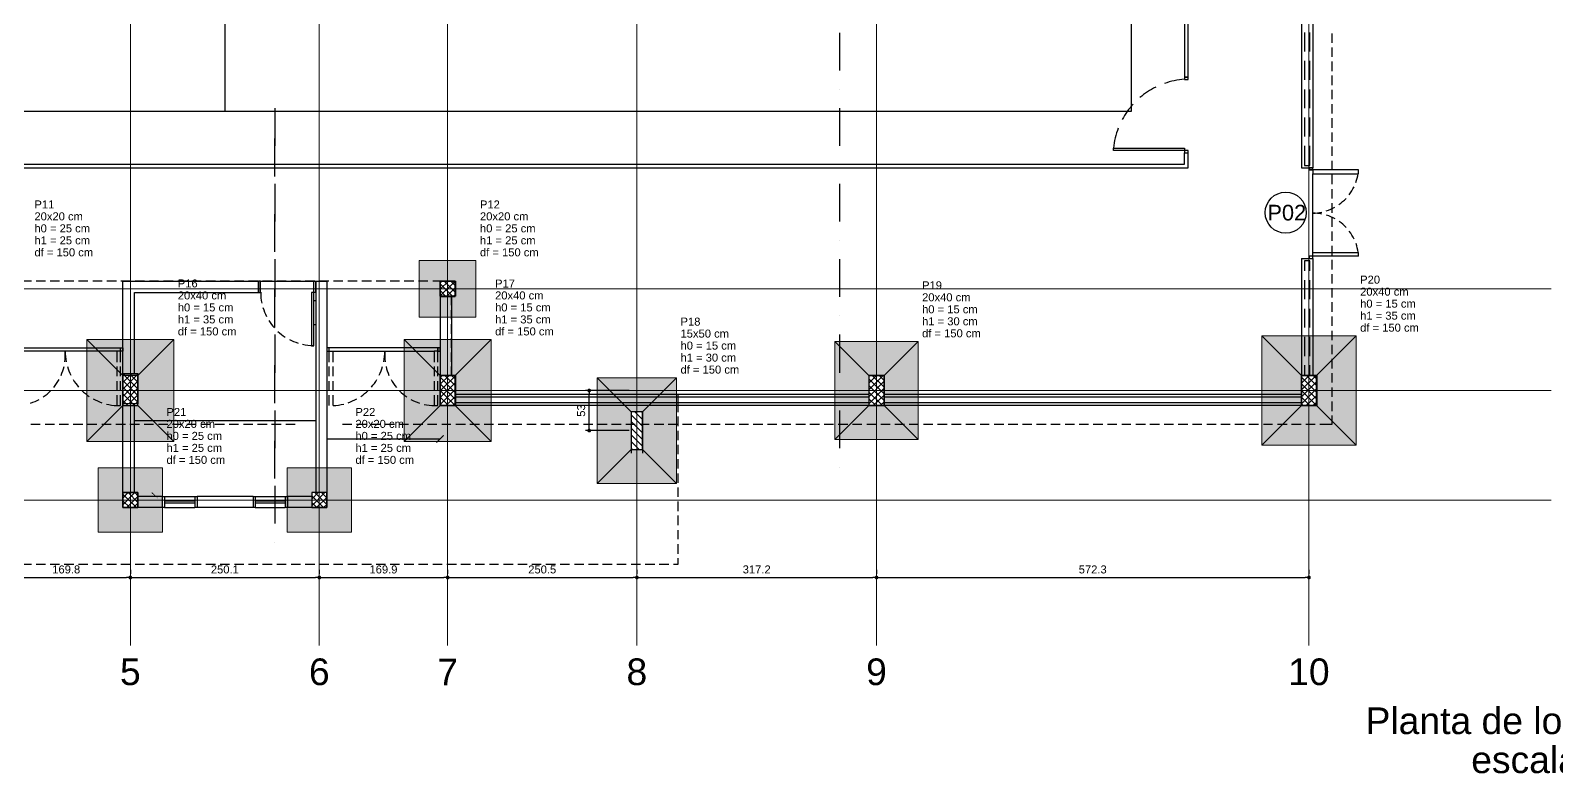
# Model space of a CAD drawing. Header units: millimetres. Extents: x 180 to 11148, y -1598 to 1045.
# Drawn here: x 340.25 to 380.65, y -9.58 to 10.09 of the extents above; entities that cross this region are included whole.
import ezdxf

# ---------------------------------------------------------------- set-up
doc = ezdxf.new("R2010")
doc.units = ezdxf.units.MM
doc.header["$MEASUREMENT"] = 0
for name, color, linetype, lineweight in [('LC-Cotas', 7, 'Continuous', 5), ('LC-Eixos', 9, 'Continuous', 5), ('LC-Hachuras das sapatas', 43, 'Continuous', 5), ('LC-Hachuras dos pilares', 9, 'Continuous', 5), ('LC-Seção das fundações', 7, 'Continuous', 5), ('LC-Seção dos pilares', 4, 'Continuous', 30), ('LC-Textos', 3, 'Continuous', 20)]:
    doc.layers.add(name, color=color, linetype=linetype, lineweight=lineweight)
for name, color, linetype in [('PDF3_Geometry', 7, 'Continuous'), ('PDF3_Solid Fills', 7, 'Continuous'), ('PDF5_Geometry', 7, 'Continuous'), ('PDF5_Text', 7, 'Continuous')]:
    doc.layers.add(name, color=color, linetype=linetype)
doc.styles.add('Arial', font='arial.ttf')
doc.styles.add('PDF Swis721 Lt BT', font='swissl.ttf')
doc.dimstyles.new('UM_50.000000', dxfattribs={"dimtxt": 0.18, "dimasz": 0.1, "dimexe": 0.1, "dimexo": 0.2, "dimgap": 0, "dimtad": 1, "dimtih": 1, "dimtoh": 1, "dimdec": 1, "dimlfac": 50, "dimzin": 0, "dimdsep": 46, "dimtxsty": 'Standard', "dimcen": 0.09, "dimdle": 0.1, "dimadec": 1, "dimazin": 2, "dimtfac": 1, "dimtdec": 4, "dimtofl": 0, "dimtmove": 0, "dimatfit": 3, "dimfxl": 1, "dimtolj": 1, "dimarcsym": 0})
pattern_1 = [(135, (148.60113, 145.24555), (-0.08838835, -0.08838835), [])]

# ---------------------------------------------------------------- blocks, each defined once
blk = doc.blocks.new('_Dot')
at = {"color": 0, "linetype": 'ByBlock', "lineweight": -2}
blk.add_line((-0.5, 0), (-1, 0), dxfattribs=at)
at = {"color": 0, "linetype": 'ByBlock', "const_width": 0.5}
blk.add_lwpolyline([(-0.25, 0, 1), (0.25, 0, 1)], format="xyb", close=True, dxfattribs=at)
blk = doc.blocks.new('*D845')
at = {"layer": 'Defpoints', "color": 0, "transparency": 16777216}
for p in [(183.942, 145.646), (185.204, 145.646), (185.204, 144.585)]:
    blk.add_point(p, dxfattribs=at)
at = {"layer": 'LC-Cotas', "color": 0, "lineweight": -2, "transparency": 16777216}
for p, q in [((185.004, 145.646), (183.842, 145.646)), ((183.942, 144.685), (183.942, 145.546)), ((185.004, 144.585), (183.842, 144.585))]:
    blk.add_line(p, q, dxfattribs=at)
at = {"layer": 'LC-Cotas', "color": 0, "lineweight": -2, "transparency": 16777216, "xscale": 0.1000000014901161, "yscale": 0.1000000014901161, "zscale": 0.1000000014901161}
for p, rotation in [((183.942, 145.646), 90), ((183.942, 144.585), 270)]:
    blk.add_blockref('_Dot', p, dxfattribs=dict(at, rotation=rotation))
at = {"layer": 'LC-Cotas', "transparency": 16777216, "insert": (183.73, 145.115), "char_height": 0.2118, "attachment_point": 5, "rotation": 90, "style": 'Arial'}
blk.add_mtext('\\A1;53', dxfattribs=at)
blk = doc.blocks.new('*D855')
at = {"layer": 'Defpoints', "color": 0, "transparency": 16777216}
for p in [(168.401, 140.695), (171.796, 140.695), (171.796, 140.695)]:
    blk.add_point(p, dxfattribs=at)
at = {"layer": 'LC-Cotas', "color": 0, "lineweight": -2, "transparency": 16777216}
for p, q in [((168.401, 140.895), (168.401, 140.795)), ((168.501, 140.695), (171.696, 140.695)), ((171.796, 140.895), (171.796, 140.795))]:
    blk.add_line(p, q, dxfattribs=at)
at = {"layer": 'LC-Cotas', "color": 0, "lineweight": -2, "transparency": 16777216, "xscale": 0.1000000014901161, "yscale": 0.1000000014901161, "zscale": 0.1000000014901161, "rotation": 180}
blk.add_blockref('_Dot', (168.401, 140.695), dxfattribs=at)
at = {"layer": 'LC-Cotas', "color": 0, "lineweight": -2, "transparency": 16777216, "xscale": 0.1000000014901161, "yscale": 0.1000000014901161, "zscale": 0.1000000014901161}
blk.add_blockref('_Dot', (171.796, 140.695), dxfattribs=at)
at = {"layer": 'LC-Cotas', "transparency": 16777216, "insert": (170.098, 140.907), "char_height": 0.2118, "attachment_point": 5, "rotation": 0.0057, "style": 'Arial'}
blk.add_mtext('\\A1;169.8', dxfattribs=at)
blk = doc.blocks.new('*D856')
at = {"layer": 'Defpoints', "color": 0, "transparency": 16777216}
for p in [(171.796, 140.695), (176.798, 140.695), (176.798, 140.695)]:
    blk.add_point(p, dxfattribs=at)
at = {"layer": 'LC-Cotas', "color": 0, "lineweight": -2, "transparency": 16777216}
for p, q in [((171.796, 140.895), (171.796, 140.795)), ((171.896, 140.695), (176.698, 140.695)), ((176.798, 140.895), (176.798, 140.795))]:
    blk.add_line(p, q, dxfattribs=at)
at = {"layer": 'LC-Cotas', "color": 0, "lineweight": -2, "transparency": 16777216, "xscale": 0.1000000014901161, "yscale": 0.1000000014901161, "zscale": 0.1000000014901161, "rotation": 180}
blk.add_blockref('_Dot', (171.796, 140.695), dxfattribs=at)
at = {"layer": 'LC-Cotas', "color": 0, "lineweight": -2, "transparency": 16777216, "xscale": 0.1000000014901161, "yscale": 0.1000000014901161, "zscale": 0.1000000014901161}
blk.add_blockref('_Dot', (176.798, 140.695), dxfattribs=at)
at = {"layer": 'LC-Cotas', "transparency": 16777216, "insert": (174.297, 140.907), "char_height": 0.2118, "attachment_point": 5, "rotation": 0.0057, "style": 'Arial'}
blk.add_mtext('\\A1;250.1', dxfattribs=at)
blk = doc.blocks.new('*D857')
at = {"layer": 'Defpoints', "color": 0, "transparency": 16777216}
for p in [(176.798, 140.695), (180.195, 140.695), (180.195, 140.695)]:
    blk.add_point(p, dxfattribs=at)
at = {"layer": 'LC-Cotas', "color": 0, "lineweight": -2, "transparency": 16777216}
for p, q in [((176.798, 140.895), (176.798, 140.795)), ((176.898, 140.695), (180.095, 140.695)), ((180.195, 140.895), (180.195, 140.795))]:
    blk.add_line(p, q, dxfattribs=at)
at = {"layer": 'LC-Cotas', "color": 0, "lineweight": -2, "transparency": 16777216, "xscale": 0.1000000014901161, "yscale": 0.1000000014901161, "zscale": 0.1000000014901161, "rotation": 180}
blk.add_blockref('_Dot', (176.798, 140.695), dxfattribs=at)
at = {"layer": 'LC-Cotas', "color": 0, "lineweight": -2, "transparency": 16777216, "xscale": 0.1000000014901161, "yscale": 0.1000000014901161, "zscale": 0.1000000014901161}
blk.add_blockref('_Dot', (180.195, 140.695), dxfattribs=at)
at = {"layer": 'LC-Cotas', "transparency": 16777216, "insert": (178.496, 140.907), "char_height": 0.2118, "attachment_point": 5, "rotation": 0.0057, "style": 'Arial'}
blk.add_mtext('\\A1;169.9', dxfattribs=at)
blk = doc.blocks.new('*D858')
at = {"layer": 'Defpoints', "color": 0, "transparency": 16777216}
for p in [(180.195, 140.695), (185.204, 140.695), (185.204, 140.695)]:
    blk.add_point(p, dxfattribs=at)
at = {"layer": 'LC-Cotas', "color": 0, "lineweight": -2, "transparency": 16777216}
for p, q in [((180.195, 140.895), (180.195, 140.795)), ((180.295, 140.695), (185.104, 140.695)), ((185.204, 140.895), (185.204, 140.795))]:
    blk.add_line(p, q, dxfattribs=at)
at = {"layer": 'LC-Cotas', "color": 0, "lineweight": -2, "transparency": 16777216, "xscale": 0.1000000014901161, "yscale": 0.1000000014901161, "zscale": 0.1000000014901161, "rotation": 180}
blk.add_blockref('_Dot', (180.195, 140.695), dxfattribs=at)
at = {"layer": 'LC-Cotas', "color": 0, "lineweight": -2, "transparency": 16777216, "xscale": 0.1000000014901161, "yscale": 0.1000000014901161, "zscale": 0.1000000014901161}
blk.add_blockref('_Dot', (185.204, 140.695), dxfattribs=at)
at = {"layer": 'LC-Cotas', "transparency": 16777216, "insert": (182.699, 140.907), "char_height": 0.2118, "attachment_point": 5, "rotation": 0.0057, "style": 'Arial'}
blk.add_mtext('\\A1;250.5', dxfattribs=at)
blk = doc.blocks.new('*D859')
at = {"layer": 'Defpoints', "color": 0, "transparency": 16777216}
for p in [(185.204, 140.695), (191.548, 140.695), (191.548, 140.695)]:
    blk.add_point(p, dxfattribs=at)
at = {"layer": 'LC-Cotas', "color": 0, "lineweight": -2, "transparency": 16777216}
for p, q in [((185.204, 140.895), (185.204, 140.795)), ((185.304, 140.695), (191.448, 140.695)), ((191.548, 140.895), (191.548, 140.795))]:
    blk.add_line(p, q, dxfattribs=at)
at = {"layer": 'LC-Cotas', "color": 0, "lineweight": -2, "transparency": 16777216, "xscale": 0.1000000014901161, "yscale": 0.1000000014901161, "zscale": 0.1000000014901161, "rotation": 180}
blk.add_blockref('_Dot', (185.204, 140.695), dxfattribs=at)
at = {"layer": 'LC-Cotas', "color": 0, "lineweight": -2, "transparency": 16777216, "xscale": 0.1000000014901161, "yscale": 0.1000000014901161, "zscale": 0.1000000014901161}
blk.add_blockref('_Dot', (191.548, 140.695), dxfattribs=at)
at = {"layer": 'LC-Cotas', "transparency": 16777216, "insert": (188.376, 140.907), "char_height": 0.2118, "attachment_point": 5, "rotation": 0.0057, "style": 'Arial'}
blk.add_mtext('\\A1;317.2', dxfattribs=at)
blk = doc.blocks.new('*D860')
at = {"layer": 'Defpoints', "color": 0, "transparency": 16777216}
for p in [(191.548, 140.695), (202.995, 140.695), (202.995, 140.695)]:
    blk.add_point(p, dxfattribs=at)
at = {"layer": 'LC-Cotas', "color": 0, "lineweight": -2, "transparency": 16777216}
for p, q in [((191.548, 140.895), (191.548, 140.795)), ((191.648, 140.695), (202.895, 140.695)), ((202.995, 140.895), (202.995, 140.795))]:
    blk.add_line(p, q, dxfattribs=at)
at = {"layer": 'LC-Cotas', "color": 0, "lineweight": -2, "transparency": 16777216, "xscale": 0.1000000014901161, "yscale": 0.1000000014901161, "zscale": 0.1000000014901161, "rotation": 180}
blk.add_blockref('_Dot', (191.548, 140.695), dxfattribs=at)
at = {"layer": 'LC-Cotas', "color": 0, "lineweight": -2, "transparency": 16777216, "xscale": 0.1000000014901161, "yscale": 0.1000000014901161, "zscale": 0.1000000014901161}
blk.add_blockref('_Dot', (202.995, 140.695), dxfattribs=at)
at = {"layer": 'LC-Cotas', "transparency": 16777216, "insert": (197.271, 140.907), "char_height": 0.2118, "attachment_point": 5, "rotation": 0.0057, "style": 'Arial'}
blk.add_mtext('\\A1;572.3', dxfattribs=at)
blk = doc.blocks.new('E')
at = {"layer": 'LC-Hachuras das sapatas', "linetype": 'Continuous'}
h = blk.add_hatch(color=256, dxfattribs=at)
h.paths.add_polyline_path([(179.4447, 147.5889), (180.9447, 147.5889), (180.9447, 149.0889), (179.4447, 149.0889), (179.4447, 147.5889)])
h.paths.add_polyline_path([(179.9947, 148.1389), (180.3947, 148.1389), (180.3947, 148.5389), (179.9947, 148.5389), (179.9947, 148.1389)], flags=0)
h = blk.add_hatch(color=256, dxfattribs=at)
h.paths.add_polyline_path([(201.7447, 144.1955), (204.2447, 144.1955), (204.2447, 147.0955), (201.7447, 147.0955), (201.7447, 144.1955)])
h.paths.add_polyline_path([(202.7947, 145.2455), (203.1947, 145.2455), (203.1947, 146.0455), (202.7947, 146.0455), (202.7947, 145.2455)], flags=0)
h = blk.add_hatch(color=256, dxfattribs=at)
h.paths.add_polyline_path([(170.6459, 144.2955), (172.9459, 144.2955), (172.9459, 146.9955), (170.6459, 146.9955), (170.6459, 144.2955)])
h.paths.add_polyline_path([(171.5959, 145.2455), (171.9959, 145.2455), (171.9959, 146.0455), (171.5959, 146.0455), (171.5959, 145.2455)], flags=0)
h = blk.add_hatch(color=256, dxfattribs=at)
h.paths.add_polyline_path([(179.0447, 144.2955), (181.3447, 144.2955), (181.3447, 146.9955), (179.0447, 146.9955), (179.0447, 144.2955)])
h.paths.add_polyline_path([(179.9947, 145.2455), (180.3947, 145.2455), (180.3947, 146.0455), (179.9947, 146.0455), (179.9947, 145.2455)], flags=0)
h = blk.add_hatch(color=256, dxfattribs=at)
h.paths.add_polyline_path([(190.4481, 144.3455), (192.6481, 144.3455), (192.6481, 146.9455), (190.4481, 146.9455), (190.4481, 144.3455)])
h.paths.add_polyline_path([(191.3481, 145.2455), (191.7481, 145.2455), (191.7481, 146.0455), (191.3481, 146.0455), (191.3481, 145.2455)], flags=0)
h = blk.add_hatch(color=256, dxfattribs=at)
h.paths.add_polyline_path([(184.1539, 143.1847), (186.2539, 143.1847), (186.2539, 145.9847), (184.1539, 145.9847), (184.1539, 143.1847)])
h.paths.add_polyline_path([(185.0539, 144.0847), (185.3539, 144.0847), (185.3539, 145.0847), (185.0539, 145.0847), (185.0539, 144.0847)], flags=0)
h = blk.add_hatch(color=256, dxfattribs=at)
h.paths.add_polyline_path([(170.9459, 141.8947), (172.6459, 141.8947), (172.6459, 143.5947), (170.9459, 143.5947), (170.9459, 141.8947)])
h.paths.add_polyline_path([(171.5959, 142.5447), (171.9959, 142.5447), (171.9959, 142.9447), (171.5959, 142.9447), (171.5959, 142.5447)], flags=0)
h = blk.add_hatch(color=256, dxfattribs=at)
h.paths.add_polyline_path([(175.9475, 141.8947), (177.6475, 141.8947), (177.6475, 143.5947), (175.9475, 143.5947), (175.9475, 141.8947)])
h.paths.add_polyline_path([(176.5975, 142.5447), (176.9975, 142.5447), (176.9975, 142.9447), (176.5975, 142.9447), (176.5975, 142.5447)], flags=0)
at = {"layer": 'LC-Hachuras dos pilares', "linetype": 'Continuous'}
h = blk.add_hatch(dxfattribs=at)
h.set_pattern_fill('ANSI31', color=256, angle=90, style=0)
h.set_pattern_definition(pattern_1)
h.paths.add_polyline_path([(179.9947, 148.1389), (180.3947, 148.1389), (180.3947, 148.5389), (179.9947, 148.5389), (179.9947, 148.1389)])
h = blk.add_hatch(dxfattribs=at)
h.set_pattern_fill('ANSI31', color=256, angle=90, style=0)
h.set_pattern_definition(pattern_1)
h.paths.add_polyline_path([(171.5959, 145.2455), (171.9959, 145.2455), (171.9959, 146.0455), (171.5959, 146.0455), (171.5959, 145.2455)])
h = blk.add_hatch(dxfattribs=at)
h.set_pattern_fill('ANSI31', color=256, angle=90, style=0)
h.set_pattern_definition(pattern_1)
h.paths.add_polyline_path([(179.9947, 145.2455), (180.3947, 145.2455), (180.3947, 146.0455), (179.9947, 146.0455), (179.9947, 145.2455)])
h = blk.add_hatch(dxfattribs=at)
h.set_pattern_fill('ANSI31', color=256, angle=90, style=0)
h.set_pattern_definition(pattern_1)
h.paths.add_polyline_path([(191.3481, 145.2455), (191.7481, 145.2455), (191.7481, 146.0455), (191.3481, 146.0455), (191.3481, 145.2455)])
h = blk.add_hatch(dxfattribs=at)
h.set_pattern_fill('ANSI31', color=256, angle=90, style=0)
h.set_pattern_definition(pattern_1)
h.paths.add_polyline_path([(202.7947, 145.2455), (203.1947, 145.2455), (203.1947, 146.0455), (202.7947, 146.0455), (202.7947, 145.2455)])
h = blk.add_hatch(dxfattribs=at)
h.set_pattern_fill('ANSI31', color=256, angle=90, style=0)
h.set_pattern_definition(pattern_1)
h.paths.add_polyline_path([(185.0539, 144.0847), (185.3539, 144.0847), (185.3539, 145.0847), (185.0539, 145.0847), (185.0539, 144.0847)])
h = blk.add_hatch(dxfattribs=at)
h.set_pattern_fill('ANSI31', color=256, angle=90, style=0)
h.set_pattern_definition(pattern_1)
h.paths.add_polyline_path([(171.5959, 142.5447), (171.9959, 142.5447), (171.9959, 142.9447), (171.5959, 142.9447), (171.5959, 142.5447)])
h = blk.add_hatch(dxfattribs=at)
h.set_pattern_fill('ANSI31', color=256, angle=90, style=0)
h.set_pattern_definition(pattern_1)
h.paths.add_polyline_path([(176.5975, 142.5447), (176.9975, 142.5447), (176.9975, 142.9447), (176.5975, 142.9447), (176.5975, 142.5447)])
at = {"layer": 'LC-Eixos'}
for p, q in [((171.7959, 189.0314), (171.7959, 140.3947)), ((176.7975, 189.0314), (176.7975, 140.3947)), ((180.1947, 189.0314), (180.1947, 140.3947)), ((185.2039, 189.0314), (185.2039, 140.3947)), ((191.5481, 189.0314), (191.5481, 140.3947)), ((202.9947, 189.0314), (202.9947, 140.3947)), ((145.5511, 148.3389), (207.9089, 148.3389)), ((207.9089, 148.3389), (209.4089, 148.3389)), ((145.5511, 145.6455), (207.9089, 145.6455)), ((207.9089, 145.6455), (209.4089, 145.6455)), ((145.5511, 142.7447), (207.9089, 142.7447)), ((207.9089, 142.7447), (209.4089, 142.7447)), ((171.7959, 138.8947), (171.7959, 140.3947)), ((176.7975, 138.8947), (176.7975, 140.3947)), ((180.1947, 138.8947), (180.1947, 140.3947)), ((185.2039, 138.8947), (185.2039, 140.3947)), ((191.5481, 138.8947), (191.5481, 140.3947)), ((202.9947, 138.8947), (202.9947, 140.3947))]:
    blk.add_line(p, q, dxfattribs=at)
at = {"layer": 'LC-Seção das fundações'}
for p, q in [((201.7447, 147.0955), (202.7947, 146.0455)), ((204.2447, 147.0955), (203.1947, 146.0455)), ((170.6459, 146.9955), (171.5959, 146.0455)), ((172.9459, 146.9955), (171.9959, 146.0455)), ((179.0447, 146.9955), (179.9947, 146.0455)), ((181.3447, 146.9955), (180.3947, 146.0455)), ((190.4481, 146.9455), (191.3481, 146.0455)), ((192.6481, 146.9455), (191.7481, 146.0455)), ((184.1539, 145.9847), (185.0539, 145.0847)), ((186.2539, 145.9847), (185.3539, 145.0847)), ((170.6459, 144.2955), (171.5959, 145.2455)), ((170.6459, 144.2955), (171.5959, 145.2455)), ((172.9459, 144.2955), (171.9959, 145.2455)), ((179.0447, 144.2955), (179.9947, 145.2455)), ((179.0447, 144.2955), (179.9947, 145.2455)), ((181.3447, 144.2955), (180.3947, 145.2455)), ((190.4481, 144.3455), (191.3481, 145.2455)), ((190.4481, 144.3455), (191.3481, 145.2455)), ((192.6481, 144.3455), (191.7481, 145.2455)), ((201.7447, 144.1955), (202.7947, 145.2455)), ((201.7447, 144.1955), (202.7947, 145.2455)), ((204.2447, 144.1955), (203.1947, 145.2455)), ((184.1539, 143.1847), (185.0539, 144.0847)), ((184.1539, 143.1847), (185.0539, 144.0847)), ((186.2539, 143.1847), (185.3539, 144.0847))]:
    blk.add_line(p, q, dxfattribs=at)
for points in [[(179.4447, 147.5889), (180.9447, 147.5889), (180.9447, 149.0889), (179.4447, 149.0889), (179.4447, 147.5889)], [(201.7447, 144.1955), (204.2447, 144.1955), (204.2447, 147.0955), (201.7447, 147.0955), (201.7447, 144.1955)], [(170.6459, 144.2955), (172.9459, 144.2955), (172.9459, 146.9955), (170.6459, 146.9955), (170.6459, 144.2955)], [(179.0447, 144.2955), (181.3447, 144.2955), (181.3447, 146.9955), (179.0447, 146.9955), (179.0447, 144.2955)], [(190.4481, 144.3455), (192.6481, 144.3455), (192.6481, 146.9455), (190.4481, 146.9455), (190.4481, 144.3455)], [(184.1539, 143.1847), (186.2539, 143.1847), (186.2539, 145.9847), (184.1539, 145.9847), (184.1539, 143.1847)], [(170.9459, 141.8947), (172.6459, 141.8947), (172.6459, 143.5947), (170.9459, 143.5947), (170.9459, 141.8947)], [(175.9475, 141.8947), (177.6475, 141.8947), (177.6475, 143.5947), (175.9475, 143.5947), (175.9475, 141.8947)]]:
    blk.add_lwpolyline(points, close=True, dxfattribs=at)
at = {"layer": 'LC-Seção dos pilares'}
for points in [[(179.9947, 148.1389), (180.3947, 148.1389), (180.3947, 148.5389), (179.9947, 148.5389), (179.9947, 148.1389)], [(171.5959, 145.2455), (171.9959, 145.2455), (171.9959, 146.0455), (171.5959, 146.0455), (171.5959, 145.2455)], [(179.9947, 145.2455), (180.3947, 145.2455), (180.3947, 146.0455), (179.9947, 146.0455), (179.9947, 145.2455)], [(191.3481, 145.2455), (191.7481, 145.2455), (191.7481, 146.0455), (191.3481, 146.0455), (191.3481, 145.2455)], [(202.7947, 145.2455), (203.1947, 145.2455), (203.1947, 146.0455), (202.7947, 146.0455), (202.7947, 145.2455)], [(185.0539, 144.0847), (185.3539, 144.0847), (185.3539, 145.0847), (185.0539, 145.0847), (185.0539, 144.0847)], [(171.5959, 142.5447), (171.9959, 142.5447), (171.9959, 142.9447), (171.5959, 142.9447), (171.5959, 142.5447)], [(176.5975, 142.5447), (176.9975, 142.5447), (176.9975, 142.9447), (176.5975, 142.9447), (176.5975, 142.5447)]]:
    blk.add_lwpolyline(points, close=True, dxfattribs=at)
at = {"layer": 'LC-Textos', "linetype": 'Continuous', "line_spacing_factor": 0.798, "style": 'Arial'}
for s, insert, char_height, width, attachment_point in [('P11', (169.2568, 150.4656), 0.2118, 1.066377, 7), ('P12', (181.0506, 150.4656), 0.2118, 1.066377, 7), ('20x20 cm', (169.2568, 150.1479), 0.2118, 2.594363, 7), ('20x20 cm', (181.0506, 150.1479), 0.2118, 2.594363, 7), ('h0 = 25 cm', (169.2568, 149.8302), 0.2118, 2.982933, 7), ('h0 = 25 cm', (181.0506, 149.8302), 0.2118, 2.982933, 7), ('h1 = 25 cm', (169.2568, 149.5125), 0.2118, 2.982933, 7), ('h1 = 25 cm', (181.0506, 149.5125), 0.2118, 2.982933, 7), ('df = 150 cm', (169.2568, 149.1948), 0.2118, 3.149463, 7), ('df = 150 cm', (181.0506, 149.1948), 0.2118, 3.149463, 7), ('P20', (204.3506, 148.4722), 0.2118, 1.066377, 7), ('20x40 cm', (173.0518, 148.0545), 0.2118, 2.594363, 7), ('P16', (173.0518, 148.3722), 0.2118, 1.066377, 7), ('20x40 cm', (181.4506, 148.0545), 0.2118, 2.594363, 7), ('P17', (181.4506, 148.3722), 0.2118, 1.066377, 7), ('P19', (192.754, 148.3222), 0.2118, 1.066377, 7), ('20x40 cm', (204.3506, 148.1545), 0.2118, 2.594363, 7), ('h0 = 15 cm', (173.0518, 147.7368), 0.2118, 2.982933, 7), ('h0 = 15 cm', (181.4506, 147.7368), 0.2118, 2.982933, 7), ('20x40 cm', (192.754, 148.0045), 0.2118, 2.594363, 7), ('h0 = 15 cm', (192.754, 147.6868), 0.2118, 2.982933, 7), ('h0 = 15 cm', (204.3506, 147.8368), 0.2118, 2.982933, 7), ('h1 = 35 cm', (173.0518, 147.4191), 0.2118, 2.982933, 7), ('h1 = 35 cm', (181.4506, 147.4191), 0.2118, 2.982933, 7), ('P18', (186.3598, 147.3614), 0.2118, 1.066377, 7), ('h1 = 30 cm', (192.754, 147.3691), 0.2118, 2.982933, 7), ('h1 = 35 cm', (204.3506, 147.5191), 0.2118, 2.982933, 7), ('df = 150 cm', (173.0518, 147.1014), 0.2118, 3.149463, 7), ('df = 150 cm', (181.4506, 147.1014), 0.2118, 3.149463, 7), ('15x50 cm', (186.3598, 147.0437), 0.2118, 2.594363, 7), ('df = 150 cm', (192.754, 147.0514), 0.2118, 3.149463, 7), ('df = 150 cm', (204.3506, 147.2014), 0.2118, 3.149463, 7), ('h0 = 15 cm', (186.3598, 146.726), 0.2118, 2.982933, 7), ('h1 = 30 cm', (186.3598, 146.4083), 0.2118, 2.982933, 7), ('df = 150 cm', (186.3598, 146.0906), 0.2118, 3.149463, 7), ('P21', (172.7518, 144.9714), 0.2118, 1.066377, 7), ('P22', (177.7534, 144.9714), 0.2118, 1.066377, 7), ('20x20 cm', (172.7518, 144.6537), 0.2118, 2.594363, 7), ('20x20 cm', (177.7534, 144.6537), 0.2118, 2.594363, 7), ('h0 = 25 cm', (172.7518, 144.336), 0.2118, 2.982933, 7), ('h1 = 25 cm', (172.7518, 144.0183), 0.2118, 2.982933, 7), ('h0 = 25 cm', (177.7534, 144.336), 0.2118, 2.982933, 7), ('h1 = 25 cm', (177.7534, 144.0183), 0.2118, 2.982933, 7), ('df = 150 cm', (172.7518, 143.7006), 0.2118, 3.149463, 7), ('df = 150 cm', (177.7534, 143.7006), 0.2118, 3.149463, 7), ('6', (176.7975, 137.8357), 0.706, 1.099842, 8), ('8', (185.2039, 137.8357), 0.706, 1.099842, 8), ('9', (191.5481, 137.8357), 0.706, 1.099842, 8), ('10', (202.9947, 137.8357), 0.706, 2.199684, 8), ('5', (171.7959, 137.8357), 0.706, 1.099842, 8), ('7', (180.1947, 137.8357), 0.706, 1.099842, 8)]:
    blk.add_mtext(s, dxfattribs=dict(at, insert=insert, char_height=char_height, width=width, attachment_point=attachment_point))
at = {"layer": 'LC-Textos', "char_height": 0.706, "attachment_point": 9, "line_spacing_factor": 0.798, "style": 'Arial'}
for s, insert, width in [('Planta de locação', (212.3341, 136.3315), 15.74891), ('escala 1:50', (212.3344, 135.5059), 10.132571)]:
    blk.add_mtext(s, dxfattribs=dict(at, insert=insert, width=width))
at = {"layer": 'LC-Cotas'}
dim = blk.add_linear_dim(base=(183.9421, 145.6455), p1=(185.2039, 144.5847), p2=(185.2039, 145.6455), angle=90, dimstyle='UM_50.000000', override={"dimtxt": 0.2118, "dimasz": 0.1, "dimexe": 0.1, "dimexo": 0.2, "dimtad": 1, "dimtih": 0, "dimtoh": 0, "dimdec": 1, "dimlfac": 50, "dimzin": 8, "dimtxsty": 'Arial', "dimblk": 'Dot', "dimblk1": 'Dot', "dimblk2": 'Dot', "dimsah": 1, "dimdle": 0.1, "dimse1": 0, "dimse2": 0, "dimclrt": 256, "dimadec": 1, "dimazin": 3, "dimtmove": 2, "dimldrblk": 'Dot'}, dxfattribs=at)
dim.commit()
dim.dimension.update_dxf_attribs({"geometry": '*D845', "text_midpoint": (183.7303, 145.1151), "dimtype": 128, "text_rotation": 90})
for base, p1, p2, picture, middle, turn in [((171.7959300361, 140.6947454911), (168.4009300361, 140.6947454911), (171.7959300361, 140.6947454911), '*D855', (170.0984300361, 140.9065454852), 0.005729578), ((176.7975, 140.6947), (171.7959, 140.6947), (176.7975, 140.6947), '*D856', (174.2967, 140.9065), 0.00573), ((180.1947, 140.6947), (176.7975, 140.6947), (180.1947, 140.6947), '*D857', (178.4961, 140.9065), 0.00573), ((185.2039, 140.6947), (180.1947, 140.6947), (185.2039, 140.6947), '*D858', (182.6993, 140.9065), 0.00573), ((191.5481, 140.6947), (185.2039, 140.6947), (191.5481, 140.6947), '*D859', (188.376, 140.9065), 0.00573), ((202.9947, 140.6947), (191.5481, 140.6947), (202.9947, 140.6947), '*D860', (197.2714, 140.9065), 0.00573)]:
    dim = blk.add_linear_dim(base=base, p1=p1, p2=p2, dimstyle='UM_50.000000', override={"dimtxt": 0.2118, "dimasz": 0.1, "dimexe": 0.1, "dimexo": 0.2, "dimtad": 1, "dimtih": 0, "dimtoh": 0, "dimdec": 1, "dimlfac": 50, "dimzin": 8, "dimtxsty": 'Arial', "dimblk": 'Dot', "dimblk1": 'Dot', "dimblk2": 'Dot', "dimsah": 1, "dimdle": 0.1, "dimse1": 0, "dimse2": 0, "dimclrt": 256, "dimadec": 1, "dimazin": 3, "dimtmove": 2, "dimldrblk": 'Dot'}, dxfattribs=at)
    dim.commit()
    dim.dimension.update_dxf_attribs({"geometry": picture, "text_midpoint": middle, "dimtype": 128, "text_rotation": turn})

msp = doc.modelspace()

# ---------------------------------------------------------------- linework, layer by layer
at = {"layer": 'PDF3_Geometry', "color": 49, "lineweight": -3, "true_color": 0x464646}
msp.add_lwpolyline([(321.3963, 31.9506), (321.3963, 7.956), (369.4026, 7.956), (369.4026, 31.9506)], close=True, dxfattribs=at)
msp.add_lwpolyline([(345.3994, 31.9506), (345.3994, 7.956)], dxfattribs=at)
at = {"layer": 'PDF3_Geometry', "lineweight": -3}
for points in [[(370.7996, 31.0532), (370.7996, 8.8534)], [(370.9012, 8.8534), (370.9012, 31.0532)], [(373.8984, 18.4547), (373.8984, 6.4574)], [(374.2032, 13.0529), (374.2032, 6.4574)], [(361.6725, 10.0303), (361.6725, 9.0312)], [(373.9831, 10.0388), (373.9831, 9.5308)], [(374.1186, 9.5308), (374.1186, 10.0388)], [(374.7028, 10.0134), (374.7028, 9.7678)], [(374.7028, 9.6408), (374.7028, 9.3953)], [(373.9831, 9.2852), (373.9831, 8.7857)], [(374.1186, 8.7857), (374.1186, 9.2852)], [(374.7028, 9.2683), (374.7028, 9.0143)], [(374.7028, 8.8958), (374.7028, 8.6418)], [(361.6725, 8.5317), (361.6725, 8.5317)], [(370.7996, 8.8534), (370.9012, 8.8534)], [(373.9831, 8.5317), (373.9831, 8.0322)], [(374.1186, 8.0322), (374.1186, 8.5317)], [(374.7028, 8.5148), (374.7028, 8.2692)], [(374.7028, 8.1422), (374.7028, 7.8882)], [(346.7203, 8.0322), (346.7203, 7.0331)], [(361.6725, 8.0322), (361.6725, 7.0331)], [(373.9831, 7.7866), (373.9831, 7.2871)], [(374.1186, 7.2871), (374.1186, 7.7866)], [(374.7028, 7.7697), (374.7028, 7.5157)], [(374.7028, 7.3887), (374.7028, 7.1432)], [(346.7203, 6.2287), (346.7203, 7.2278)], [(368.92, 6.9146), (368.92, 6.9738)], [(368.92, 6.9738), (370.7996, 6.9738)], [(370.7996, 6.9146), (368.92, 6.9146)], [(370.7996, 6.9738), (370.7996, 6.9146)], [(373.9831, 7.0331), (373.9831, 6.5166), (374.1186, 6.5166), (374.1186, 7.0331)], [(374.7028, 7.0162), (374.7028, 6.7706)], [(319.9993, 6.5505), (370.7996, 6.5505), (370.7996, 6.8553)], [(319.9993, 6.5505), (319.9993, 6.4574), (370.9012, 6.4574), (370.9012, 6.8553)], [(346.7203, 6.5336), (346.7203, 6.5336)], [(361.6725, 6.5336), (361.6725, 6.5336)], [(370.7996, 6.8553), (370.9012, 6.8553)], [(374.7028, 6.6436), (374.7028, 6.3896)], [(373.8984, 6.4574), (374.2032, 6.4574)], [(374.1016, 6.4574), (374.1016, 6.3981)], [(374.2032, 6.4574), (374.1016, 6.4574)], [(374.1016, 6.3981), (374.2032, 6.3981)], [(374.2032, 6.3981), (374.1016, 6.3981)], [(374.2032, 6.3981), (374.2032, 6.4574)], [(375.4055, 6.3981), (374.2032, 6.3981)], [(374.2032, 6.3981), (374.2032, 6.2965)], [(374.2032, 6.2965), (375.4055, 6.2965)], [(374.2032, 4.2137), (374.2032, 6.2965)], [(374.7028, 6.2711), (374.7028, 6.0171)], [(375.4055, 6.2965), (375.4055, 6.3981)], [(346.7203, 6.034), (346.7203, 5.0349)], [(346.7203, 5.7292), (346.7203, 5.7292)], [(361.6725, 6.034), (361.6725, 5.0349)], [(374.7028, 5.8901), (374.7028, 5.6445)], [(374.7028, 5.5175), (374.7028, 5.2635)], [(346.7203, 4.2306), (346.7203, 5.2297)], [(374.7028, 5.145), (374.7028, 4.891)], [(346.7203, 4.5354), (346.7203, 4.5354)], [(361.6725, 4.5354), (361.6725, 4.5354)], [(374.7028, 4.764), (374.7028, 4.5185)], [(373.8984, 4.0528), (373.8984, 0.1581)], [(373.8984, 4.0528), (374.2032, 4.0528)], [(374.1016, 4.1121), (374.1016, 4.0528)], [(374.2032, 4.1121), (374.1016, 4.1121)], [(374.2032, 4.1121), (374.1016, 4.1121)], [(374.2032, 4.1121), (374.2032, 4.2137)], [(374.2032, 4.2137), (375.4055, 4.2137)], [(375.4055, 4.1121), (374.2032, 4.1121)], [(374.2032, 4.0528), (374.2032, 4.1121)], [(374.2032, 4.0528), (374.2032, 0.954)], [(374.7028, 4.3915), (374.7028, 4.1459)], [(375.4055, 4.1121), (375.4055, 4.2137)], [(346.7203, 4.0359), (346.7203, 3.0368)], [(346.7203, 3.7311), (346.7203, 3.7311)], [(361.6725, 4.0359), (361.6725, 3.0368)], [(374.1186, 3.7226), (374.1186, 3.9935), (373.9831, 3.9935), (373.9831, 3.7226)], [(374.7028, 4.0189), (374.7028, 3.7649)], [(374.7028, 3.6379), (374.7028, 3.3924)], [(340.2771, 3.4517), (340.0231, 3.4517)], [(340.6496, 3.4517), (340.4041, 3.4517)], [(341.0221, 3.4517), (340.7766, 3.4517)], [(341.4032, 3.4517), (341.1491, 3.4517)], [(341.7757, 3.4517), (341.5217, 3.4517)], [(342.1482, 3.4517), (341.9027, 3.4517)], [(342.5292, 3.4517), (342.2752, 3.4517)], [(342.9018, 3.4517), (342.6478, 3.4517)], [(342.6986, -2.5428), (342.6986, 3.4517)], [(342.6986, 3.4517), (346.2884, 3.4517)], [(343.2743, 3.4517), (343.0288, 3.4517)], [(343.6468, 3.4517), (343.4013, 3.4517)], [(344.0278, 3.4517), (343.7738, 3.4517)], [(344.4004, 3.4517), (344.1548, 3.4517)], [(344.7729, 3.4517), (344.5274, 3.4517)], [(345.1539, 3.4517), (344.8999, 3.4517)], [(345.5264, 3.4517), (345.2724, 3.4517)], [(345.899, 3.4517), (345.6534, 3.4517)], [(346.2715, 3.4517), (346.026, 3.4517)], [(346.2884, 3.4517), (346.2884, 3.1553)], [(346.2884, 3.1553), (346.2884, 3.4517)], [(346.3392, 3.4517), (347.7532, 3.4517)], [(346.6525, 3.4517), (346.3985, 3.4517)], [(347.0251, 3.4517), (346.7795, 3.4517)], [(347.804, 3.4517), (348.1003, 3.4517), (348.1003, -2.5428), (347.0589, -2.5428)], [(347.3976, 3.4517), (347.1521, 3.4517)], [(347.7786, 3.4517), (347.5246, 3.4517)], [(347.804, 3.1553), (347.804, 3.4517)], [(347.804, 3.4517), (347.804, -2.1448)], [(348.1511, 3.4517), (347.8971, 3.4517)], [(348.5237, 3.4517), (348.2781, 3.4517)], [(348.9047, 3.4517), (348.6507, 3.4517)], [(349.2772, 3.4517), (349.0232, 3.4517)], [(349.6497, 3.4517), (349.4042, 3.4517)], [(350.0223, 3.4517), (349.7767, 3.4517)], [(350.4033, 3.4517), (350.1493, 3.4517)], [(350.7758, 3.4517), (350.5218, 3.4517)], [(351.0975, 3.4517), (350.9028, 3.4517)], [(351.0975, 3.4178), (351.1399, 3.4517)], [(351.0975, 3.24), (351.3177, 3.4517)], [(351.0975, 3.0622), (351.4955, 3.4517)], [(351.0975, 3.4517), (351.0975, 0.1581)], [(351.0975, 3.4517), (351.4023, 3.4517)], [(351.2753, 3.0537), (351.5039, 3.2823)], [(373.9831, 3.4771), (373.9831, 2.9775)], [(374.1186, 2.9775), (374.1186, 3.4771)], [(374.7028, 3.2654), (374.7028, 3.0199)], [(343.0034, 1.0048), (343.0034, 3.1553)], [(343.0034, 3.1553), (346.2884, 3.1553)], [(346.7203, 2.224), (346.7203, 3.2315)], [(351.4023, 3.0537), (351.4023, 0.954)], [(351.4023, 2.8167), (351.4023, 3.0537)], [(351.4531, 3.0537), (351.5039, 3.1045)], [(374.7028, 2.8929), (374.7028, 2.6389)], [(346.7203, 2.5373), (346.7203, 2.5373)], [(351.4023, 2.4441), (351.4023, 2.6897)], [(361.6725, 2.5373), (361.6725, 2.5373)], [(373.9831, 2.7235), (373.9831, 2.224)], [(374.1186, 2.224), (374.1186, 2.7235)], [(374.7028, 2.5203), (374.7028, 2.2663)], [(346.7203, 2.0377), (346.7203, 1.0302)], [(351.4023, 2.0631), (351.4023, 2.3171)], [(361.6725, 2.0377), (361.6725, 1.0302)], [(374.7028, 2.1393), (374.7028, 1.8938)], [(339.7013, 1.6906), (342.6393, 1.6906)], [(342.6393, 1.6906), (342.6986, 1.6906)], [(342.6393, 1.5975), (342.6393, 1.6906)], [(342.6393, 1.5975), (342.6393, 1.6906)], [(342.6986, 1.6906), (342.6986, 1.5975)], [(346.7203, 1.7245), (346.7203, 1.7245)], [(348.1596, 1.6906), (348.1003, 1.6906)], [(348.1003, 1.6906), (348.1003, 1.5975)], [(348.1596, 1.5975), (348.1596, 1.6906)], [(348.1596, 1.5975), (348.1596, 1.6906)], [(351.0975, 1.6906), (348.1596, 1.6906)], [(351.0975, 1.6906), (351.0383, 1.6906)], [(351.0383, 1.6906), (351.0383, 1.5975)], [(351.0383, 1.5975), (351.0383, 1.6906)], [(351.0975, 1.5975), (351.0975, 1.6906)], [(351.4023, 1.6906), (351.4023, 1.9446)], [(373.9831, 1.9785), (373.9831, 1.4705)], [(374.1186, 1.4705), (374.1186, 1.9785)], [(374.7028, 1.7668), (374.7028, 1.5213)], [(342.5885, 1.5975), (339.8622, 1.5975)], [(342.6393, 1.5975), (342.5377, 1.5975)], [(342.5377, 1.5975), (342.5377, 1.3096)], [(342.6393, 1.3096), (342.6393, 1.5975)], [(342.6986, 1.5975), (342.6393, 1.5975)], [(346.7203, 0.2258), (346.7203, 1.2249)], [(348.1003, 1.5975), (348.1596, 1.5975)], [(348.1596, 1.3096), (348.1596, 1.5975)], [(348.1596, 1.5975), (348.2612, 1.5975)], [(348.2104, 1.5975), (350.9367, 1.5975)], [(348.2612, 1.5975), (348.2612, 1.3096)], [(351.0383, 1.5975), (350.9367, 1.5975)], [(350.9367, 1.5975), (350.9367, 1.3096)], [(351.0383, 1.3096), (351.0383, 1.5975)], [(351.0383, 1.5975), (351.0975, 1.5975)], [(351.4023, 1.3181), (351.4023, 1.5636)], [(373.9831, 1.2249), (373.9831, 0.954)], [(374.1186, 0.954), (374.1186, 1.2249)], [(374.7028, 1.3943), (374.7028, 1.1403)], [(342.5377, 1.1911), (342.5377, 0.937)], [(342.5377, 0.81), (342.5377, 0.5645)], [(342.6393, 0.937), (342.6393, 1.1911)], [(342.6393, 0.5645), (342.6393, 0.81)], [(342.6986, 0.9455), (342.7578, 1.0048)], [(342.6986, 0.7677), (342.9356, 1.0048)], [(342.6986, 0.5899), (343.0965, 0.9878)], [(342.6986, 0.4036), (343.0965, 0.81)], [(348.1596, 0.937), (348.1596, 1.1911)], [(348.1596, 0.5645), (348.1596, 0.81)], [(348.2612, 1.1911), (348.2612, 0.937)], [(348.2612, 0.81), (348.2612, 0.5645)], [(350.9367, 1.1911), (350.9367, 0.937)], [(350.9367, 0.81), (350.9367, 0.5645)], [(351.0383, 0.937), (351.0383, 1.1911)], [(351.0383, 0.5645), (351.0383, 0.81)], [(351.0975, 0.9032), (351.1483, 0.954)], [(351.0975, 0.7254), (351.3346, 0.954)], [(351.0975, 0.5476), (351.5039, 0.9455)], [(351.4023, 0.954), (351.4023, 1.1911)], [(362.4514, 0.937), (362.4684, 0.954)], [(362.4514, 0.7592), (362.6462, 0.954)], [(362.4514, 0.5814), (362.824, 0.954)], [(373.8984, 0.9286), (373.9238, 0.954)], [(373.8984, 0.7508), (374.1016, 0.954)], [(373.8984, 0.573), (374.2879, 0.954)], [(374.7028, 1.0132), (374.7028, 0.7677)], [(342.5377, 0.4375), (342.5377, 0.1581)], [(342.6393, 0.1581), (342.6393, 0.4375)], [(342.6986, 0.2258), (343.0965, 0.6238)], [(342.8594, 0.2089), (343.0965, 0.446)], [(346.7203, 0.5306), (346.7203, 0.5306)], [(348.1596, 0.1581), (348.1596, 0.4375)], [(348.2612, 0.4375), (348.2612, 0.1581)], [(350.9367, 0.4375), (350.9367, 0.1581)], [(351.0383, 0.1581), (351.0383, 0.4375)], [(351.0975, 0.3698), (351.5039, 0.7677)], [(351.0975, 0.1835), (351.5039, 0.5899)], [(351.4023, 0.4544), (351.4023, 0.4544)], [(351.7664, 0.4544), (351.5039, 0.4544)], [(362.4514, 0.4544), (351.5039, 0.4544)], [(352.139, 0.4544), (351.885, 0.4544)], [(352.5115, 0.4544), (352.266, 0.4544)], [(352.8925, 0.4544), (352.6385, 0.4544)], [(353.265, 0.4544), (353.011, 0.4544)], [(353.6376, 0.4544), (353.392, 0.4544)], [(354.0101, 0.4544), (353.7646, 0.4544)], [(354.3911, 0.4544), (354.1371, 0.4544)], [(354.7636, 0.4544), (354.5096, 0.4544)], [(355.1362, 0.4544), (354.8906, 0.4544)], [(355.5172, 0.4544), (355.2632, 0.4544)], [(355.8897, 0.4544), (355.6357, 0.4544)], [(356.2622, 0.4544), (356.0167, 0.4544)], [(356.6348, 0.4544), (356.3892, 0.4544)], [(357.0158, 0.4544), (356.7618, 0.4544)], [(357.3968, -0.0112), (357.3968, 0.1581), (357.3968, 0.4544), (357.1343, 0.4544)], [(361.6725, 0.5306), (361.6725, 0.5306)], [(362.4514, 0.4036), (362.8494, 0.8016)], [(362.4514, 0.2174), (362.8494, 0.6238)], [(362.5615, 0.1581), (362.8494, 0.4375)], [(373.8984, 0.4544), (362.8494, 0.4544)], [(373.8984, 0.3952), (374.3048, 0.7931)], [(373.8984, 0.2089), (374.3048, 0.6153)], [(374.0254, 0.1581), (374.3048, 0.429)], [(374.7028, 0.6407), (374.7028, 0.3952)], [(342.5377, 0.1581), (342.6393, 0.1581)], [(343.0034, -2.1448), (343.0034, 0.2089)], [(343.0372, 0.2089), (343.0965, 0.2682)], [(346.7203, 0.0311), (346.7203, -0.968)], [(350.9367, 0.1581), (351.0383, 0.1581)], [(351.4023, 0.1581), (351.0975, 0.1581)], [(351.2499, 0.1581), (351.5039, 0.4036)], [(366.1768, 0.1581), (351.4023, 0.1581)], [(351.4277, 0.1581), (351.5039, 0.2258)], [(362.4514, 0.3782), (351.5039, 0.3782)], [(362.4514, 0.2343), (351.5039, 0.2343)], [(361.6725, 0.0311), (361.6725, -0.968)], [(362.7478, 0.1581), (362.8494, 0.2597)], [(373.8984, 0.3782), (362.8494, 0.3782)], [(373.8984, 0.2343), (362.8494, 0.2343)], [(373.8984, 0.1581), (366.1768, 0.1581)], [(373.9492, 0.4036), (373.9492, 0.4036)], [(373.9831, 0.2343), (373.9831, 0.2343)], [(374.2032, 0.1581), (374.3048, 0.2512)], [(374.7028, 0.2682), (374.7028, 0.0142)], [(340.5141, -0.3414), (340.2601, -0.3414)], [(340.8867, -0.3414), (340.6411, -0.3414)], [(341.2592, -0.3414), (341.0137, -0.3414)], [(341.6402, -0.3414), (341.3862, -0.3414)], [(342.0128, -0.3414), (341.7672, -0.3414)], [(342.3853, -0.3414), (342.1398, -0.3414)], [(342.7663, -0.3414), (342.5123, -0.3414)], [(343.1388, -0.3414), (342.8848, -0.3414)], [(343.5114, -0.3414), (343.2658, -0.3414)], [(343.8924, -0.3414), (343.6384, -0.3414)], [(344.2649, -0.3414), (344.0109, -0.3414)], [(344.6374, -0.3414), (344.3919, -0.3414)], [(345.01, -0.3414), (344.7644, -0.3414)], [(345.391, -0.3414), (345.137, -0.3414)], [(345.7635, -0.3414), (345.5095, -0.3414)], [(346.136, -0.3414), (345.8905, -0.3414)], [(346.5171, -0.3414), (346.263, -0.3414)], [(346.8896, -0.3414), (346.6356, -0.3414)], [(346.7203, -0.2737), (346.7203, -0.2737)], [(347.2621, -0.3414), (347.0166, -0.3414)], [(348.7607, -0.3414), (348.5152, -0.3414)], [(349.1417, -0.3414), (348.8877, -0.3414)], [(349.5143, -0.3414), (349.2603, -0.3414)], [(349.8868, -0.3414), (349.6413, -0.3414)], [(350.2593, -0.3414), (350.0138, -0.3414)], [(350.6403, -0.3414), (350.3863, -0.3414)], [(351.0129, -0.3414), (350.7673, -0.3414)], [(351.3854, -0.3414), (351.1399, -0.3414)], [(351.7664, -0.3414), (351.5124, -0.3414)], [(352.139, -0.3414), (351.885, -0.3414)], [(352.5115, -0.3414), (352.266, -0.3414)], [(352.8925, -0.3414), (352.6385, -0.3414)], [(353.265, -0.3414), (353.011, -0.3414)], [(353.6376, -0.3414), (353.392, -0.3414)], [(354.0101, -0.3414), (353.7646, -0.3414)], [(354.3911, -0.3414), (354.1371, -0.3414)], [(354.7636, -0.3414), (354.5096, -0.3414)], [(355.1362, -0.3414), (354.8906, -0.3414)], [(355.5172, -0.3414), (355.2632, -0.3414)], [(355.8897, -0.3414), (355.6357, -0.3414)], [(356.2622, -0.3414), (356.0167, -0.3414)], [(356.6348, -0.3414), (356.3892, -0.3414)], [(357.0158, -0.3414), (356.7618, -0.3414)], [(357.3883, -0.3414), (357.1343, -0.3414)], [(357.3968, -0.3838), (357.3968, -0.1298)], [(357.7609, -0.3414), (357.5153, -0.3414)], [(358.1419, -0.3414), (357.8879, -0.3414)], [(358.5144, -0.3414), (358.2604, -0.3414)], [(358.8869, -0.3414), (358.6414, -0.3414)], [(359.2595, -0.3414), (359.0139, -0.3414)], [(359.6405, -0.3414), (359.3865, -0.3414)], [(360.013, -0.3414), (359.7675, -0.3414)], [(360.3855, -0.3414), (360.14, -0.3414)], [(360.7665, -0.3414), (360.5125, -0.3414)], [(361.1391, -0.3414), (360.8851, -0.3414)], [(361.5116, -0.3414), (361.2661, -0.3414)], [(361.8926, -0.3414), (361.6386, -0.3414)], [(362.2651, -0.3414), (362.0111, -0.3414)], [(362.6377, -0.3414), (362.3922, -0.3414)], [(363.0102, -0.3414), (362.7647, -0.3414)], [(363.3912, -0.3414), (363.1372, -0.3414)], [(363.7638, -0.3414), (363.5098, -0.3414)], [(364.1363, -0.3414), (363.8908, -0.3414)], [(364.5173, -0.3414), (364.2633, -0.3414)], [(364.8898, -0.3414), (364.6358, -0.3414)], [(365.2624, -0.3414), (365.0168, -0.3414)], [(365.6349, -0.3414), (365.3894, -0.3414)], [(366.0159, -0.3414), (365.7619, -0.3414)], [(366.3884, -0.3414), (366.1344, -0.3414)], [(366.761, -0.3414), (366.5154, -0.3414)], [(367.142, -0.3414), (366.888, -0.3414)], [(367.5145, -0.3414), (367.2605, -0.3414)], [(367.8871, -0.3414), (367.6415, -0.3414)], [(368.2596, -0.3414), (368.0141, -0.3414)], [(368.6406, -0.3414), (368.3866, -0.3414)], [(369.0131, -0.3414), (368.7676, -0.3414)], [(369.3857, -0.3414), (369.1401, -0.3414)], [(369.7667, -0.3414), (369.5127, -0.3414)], [(370.1392, -0.3414), (369.8852, -0.3414)], [(370.5117, -0.3414), (370.2662, -0.3414)], [(370.8927, -0.3414), (370.6387, -0.3414)], [(371.2653, -0.3414), (371.0113, -0.3414)], [(371.6378, -0.3414), (371.3923, -0.3414)], [(372.0103, -0.3414), (371.7648, -0.3414)], [(372.3913, -0.3414), (372.1373, -0.3414)], [(372.7639, -0.3414), (372.5099, -0.3414)], [(373.1364, -0.3414), (372.8909, -0.3414)], [(373.5174, -0.3414), (373.2634, -0.3414)], [(373.89, -0.3414), (373.636, -0.3414)], [(374.2625, -0.3414), (374.017, -0.3414)], [(374.7028, -0.3414), (374.3895, -0.3414)], [(374.7028, -0.1044), (374.7028, -0.3414)], [(346.7203, -1.7723), (346.7203, -0.7732)], [(348.1003, -0.7224), (351.0975, -0.7224)], [(357.3968, -0.7563), (357.3968, -0.5108)], [(357.3968, -1.1288), (357.3968, -0.8833)], [(346.7203, -1.4675), (346.7203, -1.4675)], [(357.3968, -1.5098), (357.3968, -1.2558)], [(361.6725, -1.4675), (361.6725, -1.4675)], [(346.7203, -1.967), (346.7203, -2.9661)], [(357.3968, -1.8824), (357.3968, -1.6368)], [(357.3968, -2.2549), (357.3968, -2.0094)], [(342.6986, -2.2888), (342.8425, -2.1448)], [(342.6986, -2.4666), (343.0203, -2.1448)], [(342.8002, -2.5428), (343.0965, -2.2464)], [(343.74, -2.2464), (343.0965, -2.2464)], [(343.74, -2.2464), (343.74, -2.5428)], [(343.74, -2.2464), (343.7992, -2.2464)], [(343.7992, -2.2464), (343.7992, -2.5428)], [(343.7992, -2.2464), (344.6036, -2.2464)], [(343.7992, -2.365), (344.6036, -2.365)], [(344.6036, -2.2464), (344.6036, -2.5428)], [(344.6036, -2.2464), (344.6628, -2.2464)], [(344.6628, -2.2464), (344.6628, -2.5428)], [(346.1445, -2.2464), (344.6628, -2.2464)], [(346.1445, -2.2464), (346.1445, -2.5428)], [(346.1445, -2.2464), (346.2038, -2.2464)], [(346.2038, -2.2464), (346.2038, -2.5428)], [(346.2038, -2.2464), (346.9997, -2.2464)], [(346.2038, -2.365), (346.9997, -2.365)], [(346.7203, -2.2718), (346.7203, -2.2718)], [(346.9997, -2.2464), (346.9997, -2.5428)], [(346.9997, -2.2464), (347.0589, -2.2464)], [(347.0589, -2.2464), (347.0589, -2.5428)], [(347.7024, -2.2464), (347.0589, -2.2464)], [(347.7024, -2.3142), (347.8717, -2.1448)], [(347.7024, -2.492), (348.0495, -2.1448)], [(347.8294, -2.5428), (348.1003, -2.2718)], [(357.3968, -2.6359), (357.3968, -2.3819)], [(343.74, -2.5428), (342.6986, -2.5428)], [(342.978, -2.5428), (343.0965, -2.4242)], [(343.7992, -2.5428), (343.74, -2.5428)], [(344.6036, -2.4242), (343.7992, -2.4242)], [(343.7992, -2.5428), (344.6036, -2.5428)], [(344.6628, -2.5428), (344.6036, -2.5428)], [(346.1445, -2.5428), (344.6628, -2.5428)], [(346.2038, -2.5428), (346.1445, -2.5428)], [(346.9997, -2.4242), (346.2038, -2.4242)], [(346.2038, -2.5428), (346.9997, -2.5428)], [(347.0589, -2.5428), (346.9997, -2.5428)], [(348.0072, -2.5428), (348.1003, -2.4581)], [(357.3968, -3.0084), (357.3968, -2.7544)], [(357.3968, -3.381), (357.3968, -3.1354)], [(346.7203, -3.4656), (346.7203, -3.4656)], [(357.3968, -3.762), (357.3968, -3.508)], [(357.2783, -4.0414), (357.3968, -4.0414), (357.3968, -3.8805)], [(340.0231, -4.0414), (340.2771, -4.0414)], [(340.4041, -4.0414), (340.6496, -4.0414)], [(340.7766, -4.0414), (341.0221, -4.0414)], [(341.1491, -4.0414), (341.4032, -4.0414)], [(341.5217, -4.0414), (341.7757, -4.0414)], [(341.9027, -4.0414), (342.1482, -4.0414)], [(342.2752, -4.0414), (342.5292, -4.0414)], [(342.6478, -4.0414), (342.9018, -4.0414)], [(343.0288, -4.0414), (343.2743, -4.0414)], [(343.4013, -4.0414), (343.6468, -4.0414)], [(343.7738, -4.0414), (344.0278, -4.0414)], [(344.1548, -4.0414), (344.4004, -4.0414)], [(344.5274, -4.0414), (344.7729, -4.0414)], [(344.8999, -4.0414), (345.1539, -4.0414)], [(345.2724, -4.0414), (345.5264, -4.0414)], [(345.6534, -4.0414), (345.899, -4.0414)], [(346.026, -4.0414), (346.2715, -4.0414)], [(346.3985, -4.0414), (346.6525, -4.0414)], [(346.7795, -4.0414), (347.0251, -4.0414)], [(347.1521, -4.0414), (347.3976, -4.0414)], [(347.5246, -4.0414), (347.7786, -4.0414)], [(347.8971, -4.0414), (348.1511, -4.0414)], [(348.2781, -4.0414), (348.5237, -4.0414)], [(348.6507, -4.0414), (348.9047, -4.0414)], [(349.0232, -4.0414), (349.2772, -4.0414)], [(349.4042, -4.0414), (349.6497, -4.0414)], [(349.7767, -4.0414), (350.0223, -4.0414)], [(350.1493, -4.0414), (350.4033, -4.0414)], [(350.5218, -4.0414), (350.7758, -4.0414)], [(350.9028, -4.0414), (351.1483, -4.0414)], [(351.2753, -4.0414), (351.5293, -4.0414)], [(351.6479, -4.0414), (351.9019, -4.0414)], [(352.0289, -4.0414), (352.2744, -4.0414)], [(352.4014, -4.0414), (352.647, -4.0414)], [(352.774, -4.0414), (353.028, -4.0414)], [(353.155, -4.0414), (353.4005, -4.0414)], [(353.5275, -4.0414), (353.773, -4.0414)], [(353.9, -4.0414), (354.154, -4.0414)], [(354.2726, -4.0414), (354.5266, -4.0414)], [(354.6536, -4.0414), (354.8991, -4.0414)], [(355.0261, -4.0414), (355.2801, -4.0414)], [(355.3986, -4.0414), (355.6526, -4.0414)], [(355.7796, -4.0414), (356.0252, -4.0414)], [(356.1522, -4.0414), (356.3977, -4.0414)], [(356.5247, -4.0414), (356.7787, -4.0414)], [(356.8972, -4.0414), (357.1513, -4.0414)]]:
    msp.add_lwpolyline(points, dxfattribs=at)
for points in [[(370.9012, 8.8534), (370.7996, 8.8534), (370.7996, 8.7942), (370.9012, 8.7942)], [(370.9012, 6.9146), (370.7996, 6.9146), (370.7996, 6.8553), (370.9012, 6.8553)], [(346.3392, 3.1553), (346.3392, 3.4517), (346.2884, 3.4517), (346.2884, 3.1553)], [(347.7532, 3.1553), (347.7532, 3.4517), (347.804, 3.4517), (347.804, 3.1553)], [(351.0975, 3.4517), (351.5039, 3.4517), (351.5039, 3.0537), (351.0975, 3.0537)], [(347.7532, 3.1553), (347.6939, 3.1553), (347.6939, 1.7414), (347.7532, 1.7414)], [(342.6986, 1.0048), (343.0965, 1.0048), (343.0965, 0.2089), (342.6986, 0.2089)], [(351.0975, 0.954), (351.5039, 0.954), (351.5039, 0.1581), (351.0975, 0.1581)], [(362.4514, 0.954), (362.8494, 0.954), (362.8494, 0.1581), (362.4514, 0.1581)], [(373.8984, 0.954), (374.3048, 0.954), (374.3048, 0.1581), (373.8984, 0.1581)], [(342.6986, -2.1448), (343.0965, -2.1448), (343.0965, -2.5428), (342.6986, -2.5428)], [(348.1003, -2.1448), (347.7024, -2.1448), (347.7024, -2.5428), (348.1003, -2.5428)]]:
    msp.add_lwpolyline(points, close=True, dxfattribs=at)
at = {"layer": 'PDF3_Geometry', "color": 254, "lineweight": -3, "true_color": 0xdadada}
for points in [[(347.7532, 2.9437), (347.804, 2.9437)], [(347.7532, 2.3087), (347.804, 2.3087)], [(343.0034, -0.2314), (346.7203, -0.2314), (347.804, -0.2314)]]:
    msp.add_lwpolyline(points, dxfattribs=at)
at = {"layer": 'PDF3_Geometry', "color": 253, "lineweight": -3, "true_color": 0xa7a7a7}
for points in [[(356.457, -0.0028), (356.1522, -0.0028)], [(356.1522, -0.0028), (356.1522, -1.1034)], [(356.457, -0.0028), (356.457, -1.1034)]]:
    msp.add_lwpolyline(points, dxfattribs=at)
at = {"layer": 'PDF3_Geometry', "color": 8, "lineweight": -3, "true_color": 0x787878}
for start, end in [(116.47705, 130.55054), (94.09788, 109.43483), (137.59275, 151.66628), (158.7085, 174.04541)]:
    msp.add_arc((370.9478, 6.7664), 2.0362, start, end, dxfattribs=at)
at = {"layer": 'PDF3_Geometry', "lineweight": -3}
for centre, radius, start, end in [((374.1667, 6.4952), 1.2472, 340.03958, 350.93869), ((374.1716, 6.493), 1.2419, 322.70762, 334.26802), ((374.182, 6.4789), 1.2238, 270.95744, 281.99517), ((374.199, 4.0401), 1.215, 78.49736, 89.73635), ((374.181, 6.4825), 1.2276, 287.83236, 299.48795), ((374.1773, 6.4882), 1.2344, 305.30111, 316.91372), ((374.199, 4.0401), 1.215, 60.84778, 72.61408), ((374.199, 4.0401), 1.215, 43.20375, 54.97006), ((374.199, 4.0401), 1.215, 25.55972, 37.32055), ((374.199, 4.0401), 1.215, 8.43744, 19.67657), ((347.7574, 3.1596), 1.4097, 180.00001, 191.66746), ((347.7574, 3.1596), 1.4097, 196.74861, 206.91107), ((347.7574, 3.1596), 1.4097, 211.99218, 222.15455), ((347.7574, 3.1596), 1.4097, 227.23575, 237.40351), ((347.7574, 3.1596), 1.4097, 242.48471, 252.6471), ((347.7574, 3.1596), 1.4097, 257.72831, 269.39572), ((339.841, 1.4916), 1.3335, 352.61722, 4.51538), ((342.6097, 1.5932), 1.4351, 179.82972, 191.15109), ((348.1977, 1.5932), 1.4351, 348.84891, 0.17028), ((350.9663, 1.4916), 1.3335, 175.48462, 187.38278), ((339.841, 1.4916), 1.3335, 320.39432, 331.13341), ((339.841, 1.4916), 1.3335, 336.50578, 347.24481), ((342.6097, 1.5932), 1.4351, 196.13891, 206.1145), ((342.6097, 1.5932), 1.4351, 211.10226, 221.07789), ((348.1977, 1.5932), 1.4351, 318.92211, 328.89774), ((348.1977, 1.5932), 1.4351, 333.8855, 343.86109), ((350.9663, 1.4916), 1.3335, 192.75519, 203.49422), ((350.9663, 1.4916), 1.3335, 208.86659, 219.60568), ((339.841, 1.4916), 1.3335, 304.28291, 315.02193), ((342.6097, 1.5932), 1.4351, 226.0657, 236.04124), ((348.1977, 1.5932), 1.4351, 303.95876, 313.9343), ((350.9663, 1.4916), 1.3335, 224.97807, 235.71709), ((339.841, 1.4916), 1.3335, 288.16594, 298.91046), ((342.6097, 1.5932), 1.4351, 241.02907, 251.0046), ((342.6097, 1.5932), 1.4351, 255.99238, 267.31939), ((348.1977, 1.5932), 1.4351, 272.68061, 284.00762), ((348.1977, 1.5932), 1.4351, 288.9954, 298.97093), ((350.9663, 1.4916), 1.3335, 241.08954, 251.83406), ((350.9663, 1.4916), 1.3335, 257.20091, 269.10463)]:
    msp.add_arc(centre, radius, start, end, dxfattribs=at)
at = {"layer": 'PDF3_Solid Fills', "transparency": 33554559}
for points in [[(350.9875, -0.8071), (351.0129, -0.8325), (351.1907, -0.6124)], [(351.1907, -0.6124), (351.0129, -0.8325), (350.9875, -0.8071)], [(351.0129, -0.8325), (351.1907, -0.6124), (351.2076, -0.6293)], [(351.2076, -0.6293), (351.1907, -0.6124), (351.0129, -0.8325)], [(343.4775, -2.1364), (343.4521, -2.1533), (343.6722, -2.3311)]]:
    msp.add_solid(points, dxfattribs=at)
at = {"layer": 'PDF5_Geometry', "lineweight": -3}
msp.add_circle((373.4825, 5.2669), 0.5429, dxfattribs=at)

# ---------------------------------------------------------------- block references
msp.add_blockref('E', (171.1018, -145.0874))

# ---------------------------------------------------------------- texts
at = {"layer": 'PDF5_Text', "insert": (372.9967, 5.0552), "char_height": 0.41331, "attachment_point": 7, "style": 'PDF Swis721 Lt BT'}
msp.add_mtext('P02', dxfattribs=at)

doc.saveas('drawing.dxf')
